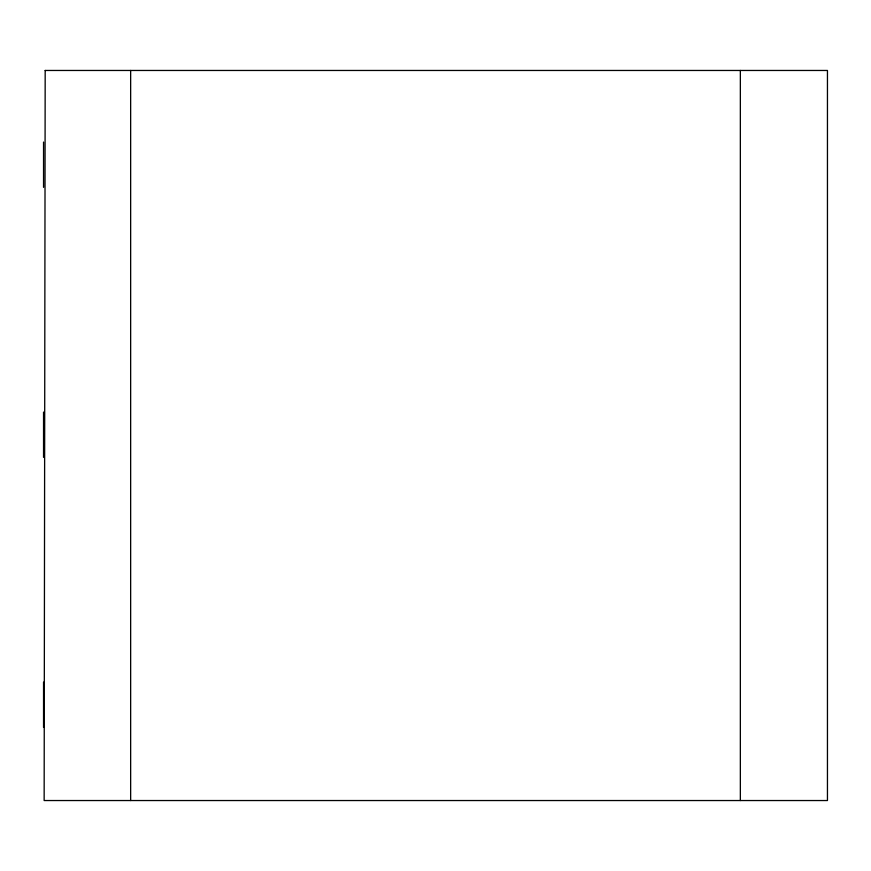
<?xml version="1.0" encoding="UTF-8"?>
<svg xmlns="http://www.w3.org/2000/svg" width="871" height="871" viewBox="0 0 871 871"><rect width="100%" height="100%" fill="white"/><g stroke="black" fill="none" stroke-linecap="round" stroke-linejoin="round"><path stroke-width="1.31" d="M740.35 70.464L740.35 800.536M130.65 70.464L130.65 800.536M43.55 142.06L43.55 187.352M43.55 412.07L43.55 457.362M43.55 682.08L43.55 727.372M45.183 70.464L44.149 800.536L827.45 800.536L827.45 70.464L45.183 70.464"/></g></svg>
